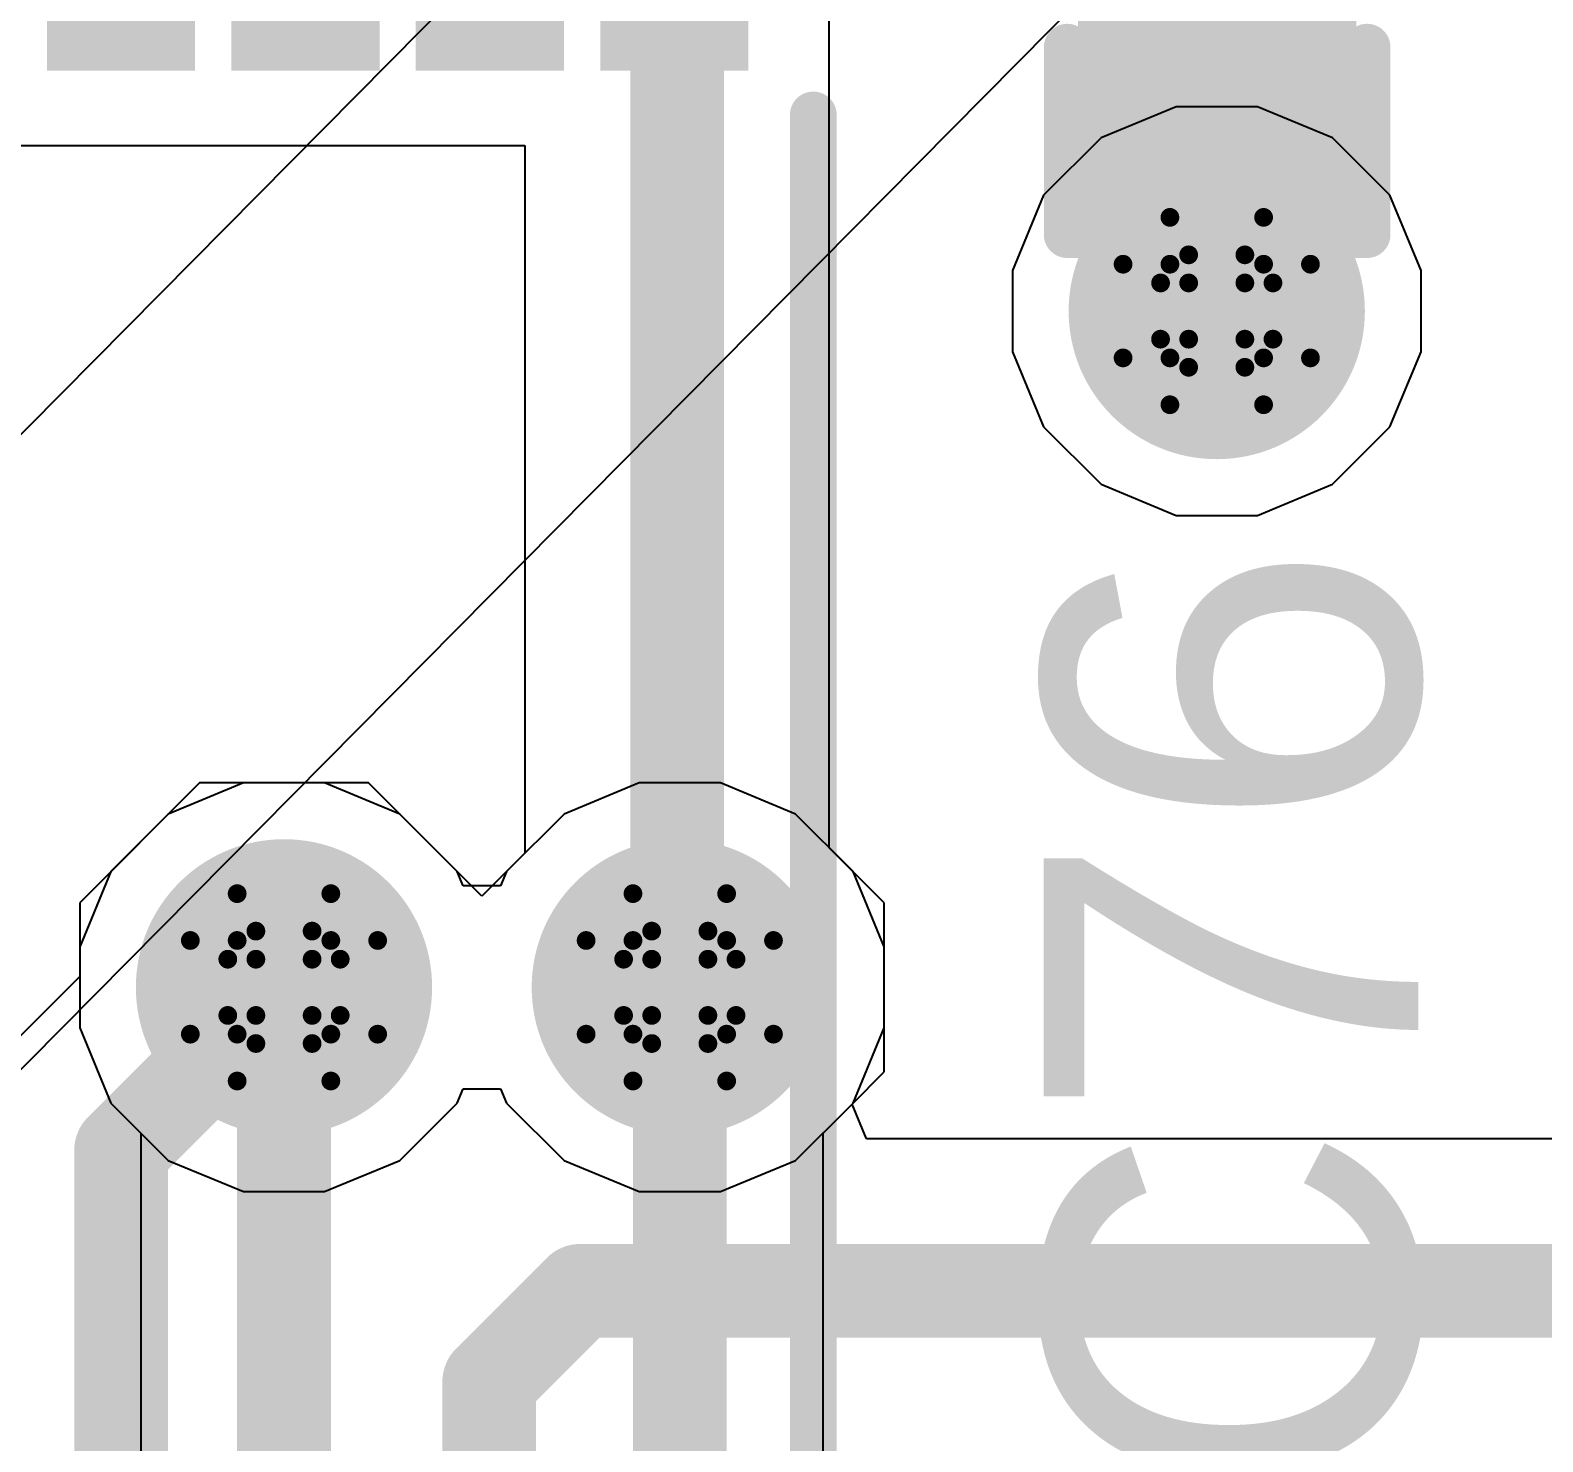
# Model space of a CAD drawing. Header units: inches. Extents: x -4 to 5258, y -4 to 5281.
# Drawn here: x 98.534 to 102.635, y 68.2 to 72.027 of the extents above; entities that cross this region are included whole.
import ezdxf

# ---------------------------------------------------------------- set-up
doc = ezdxf.new("R2010")
doc.units = ezdxf.units.IN
for name, color, linetype in [('Bottom Layer', 5, 'Continuous'), ('Bottom Solder', 6, 'Continuous'), ('Drill Drawing', 1, 'Continuous'), ('Layer 1', 16, 'Continuous'), ('Layer 2', 76, 'Continuous'), ('Top Layer', 1, 'Continuous'), ('Top Overlay', 2, 'Continuous'), ('Top Paste', 8, 'Continuous'), ('Top Solder', 216, 'Continuous'), ('Via Holes', 16, 'Continuous')]:
    doc.layers.add(name, color=color, linetype=linetype)
doc.styles.add('Arial', font='', dxfattribs={"height": 0.2})
doc.styles.get('Arial').set_extended_font_data('Arial')

# ---------------------------------------------------------------- blocks, each defined once
blk = doc.blocks.new('HTSSOP_38_EP_4_4___5')
at = {"layer": 'Top Layer'}
for points in [[(3.60000169, -2.84987238), (3.60000169, -3.14987178), (2.00000235, -3.14987178), (2.00000235, -2.84987238)], [(3.60000169, -3.35000092), (3.60000169, -3.65000032), (2.00000235, -3.65000032), (2.00000235, -3.35000092)], [(3.59999915, -3.8498653), (3.59999915, -4.1498647), (1.99999981, -4.1498647), (1.99999981, -3.8498653)], [(3.59999915, -4.34999384), (3.59999915, -4.64999324), (1.99999981, -4.64999324), (1.99999981, -4.34999384)]]:
    blk.add_hatch(color=1, dxfattribs=at).paths.add_polyline_path(points)
at = {"layer": 'Top Paste'}
for points in [[(3.60000169, -2.84987238), (3.60000169, -3.14987178), (2.00000235, -3.14987178), (2.00000235, -2.84987238)], [(3.60000169, -3.35000092), (3.60000169, -3.65000032), (2.00000235, -3.65000032), (2.00000235, -3.35000092)], [(3.59999915, -3.8498653), (3.59999915, -4.1498647), (1.99999981, -4.1498647), (1.99999981, -3.8498653)], [(3.59999915, -4.34999384), (3.59999915, -4.64999324), (1.99999981, -4.64999324), (1.99999981, -4.34999384)]]:
    blk.add_hatch(color=8, dxfattribs=at).paths.add_polyline_path(points)
at = {"layer": 'Top Solder'}
for points in [[(3.65080169, -2.79907238), (3.65080169, -3.20067178), (1.94920235, -3.20067178), (1.94920235, -2.79907238)], [(3.65080169, -3.29920092), (3.65080169, -3.700800319999999), (1.94920235, -3.700800319999999), (1.94920235, -3.29920092)], [(3.65079915, -3.7990653), (3.65079915, -4.2006647), (1.94919981, -4.2006647), (1.94919981, -3.7990653)], [(3.65079915, -4.29919384), (3.65079915, -4.700793239999999), (1.94919981, -4.700793239999999), (1.94919981, -4.29919384)]]:
    blk.add_hatch(color=216, dxfattribs=at).paths.add_polyline_path(points)
at = {"layer": 'Top Overlay'}
blk.add_lwpolyline([(-1.8542, -4.8768, 0.127, 0.127, 0), (1.82879746, -4.87680508, 0.127, 0.127, 0)], format="xyseb", dxfattribs=at)
blk.add_lwpolyline([(1.79704746, -4.87680508, 0.0635, 0.0635, 1), (1.86054746, -4.87680508, 0.0635, 0.0635, 1)], format="xyseb", close=True, dxfattribs=at)
blk = doc.blocks.new('13_WQFN_HR__3_2__31')
at = {"layer": 'Top Solder'}
for p in [(-0.54668674, -0.9226753199999999), (1.17828822, -0.92267278)]:
    blk.add_line(p, (5220.67629472, 5271.62100868), dxfattribs=at)
blk = doc.blocks.new('C___0402_235')
at = {"layer": 'Top Layer'}
for points in [[(-0.6985, -0.31749746), (-0.6985, 0.3175025399999999), (-0.2413000000000001, 0.3175025400000001), (-0.2412999999999999, -0.31749746)], [(0.2413000000000001, -0.3175), (0.2412999999999999, 0.3174999999999999), (0.6985, 0.3175), (0.6985, -0.3174999999999999)]]:
    blk.add_hatch(color=1, dxfattribs=at).paths.add_polyline_path(points)
at = {"layer": 'Top Paste'}
for points in [[(-0.6985, -0.31749746), (-0.6985, 0.3175025399999999), (-0.2413000000000001, 0.3175025400000001), (-0.2412999999999999, -0.31749746)], [(0.2413000000000001, -0.3175), (0.2412999999999999, 0.3174999999999999), (0.6985, 0.3175), (0.6985, -0.3174999999999999)]]:
    blk.add_hatch(color=8, dxfattribs=at).paths.add_polyline_path(points)
at = {"layer": 'Top Solder'}
for points in [[(-0.7584998799999999, -0.3774973400000001), (-0.7584998799999999, 0.3775024199999999), (-0.1813001200000001, 0.3775024200000001), (-0.1813001199999999, -0.3774973399999999)], [(0.1813001200000001, -0.3774998800000001), (0.1813001199999999, 0.3774998799999999), (0.7584998799999999, 0.3774998800000001), (0.7584998799999999, -0.3774998799999999)]]:
    blk.add_hatch(color=216, dxfattribs=at).paths.add_polyline_path(points)
at = {"layer": 'Top Overlay'}
for points in [[(-0.7874, 0.4064, 0.127, 0.127, 0), (-0.27940254, 0.40640254, 0.127, 0.127, 0)], [(-0.7874, -0.4064, 0.127, 0.127, 0), (-0.7874, 0.4064, 0.127, 0.127, 0)], [(0.2794, 0.4064, 0.127, 0.127, 0), (0.78740254, 0.40640254, 0.127, 0.127, 0)], [(0.78739746, -0.4064, 0.127, 0.127, 0), (0.78740254, 0.40640254, 0.127, 0.127, 0)], [(-0.7874, -0.4064, 0.127, 0.127, 0), (-0.2794, -0.40639746, 0.127, 0.127, 0)], [(0.78739746, -0.4064, 0.127, 0.127, 0), (0.2794, -0.4064, 0.127, 0.127, 0)]]:
    blk.add_lwpolyline(points, format="xyseb", dxfattribs=at)
for points in [[(-0.8191499999999999, 0.4064, 0.0635, 0.0635, 1), (-0.7556499999999999, 0.4064, 0.0635, 0.0635, 1)], [(-0.8191499999999999, 0.4064, 0.0635, 0.0635, 1), (-0.7556499999999999, 0.4064, 0.0635, 0.0635, 1)], [(-0.31115254, 0.40640254, 0.0635, 0.0635, 1), (-0.24765254, 0.40640254, 0.0635, 0.0635, 1)], [(0.24765, 0.4064, 0.0635, 0.0635, 1), (0.31115, 0.4064, 0.0635, 0.0635, 1)], [(0.75565254, 0.40640254, 0.0635, 0.0635, 1), (0.8191525399999998, 0.40640254, 0.0635, 0.0635, 1)], [(0.75565254, 0.40640254, 0.0635, 0.0635, 1), (0.8191525399999998, 0.40640254, 0.0635, 0.0635, 1)], [(-0.8191499999999999, -0.4064, 0.0635, 0.0635, 1), (-0.7556499999999999, -0.4064, 0.0635, 0.0635, 1)], [(-0.8191499999999999, -0.4064, 0.0635, 0.0635, 1), (-0.7556499999999999, -0.4064, 0.0635, 0.0635, 1)], [(-0.31115, -0.40639746, 0.0635, 0.0635, 1), (-0.24765, -0.40639746, 0.0635, 0.0635, 1)], [(0.24765, -0.4064, 0.0635, 0.0635, 1), (0.31115, -0.4064, 0.0635, 0.0635, 1)], [(0.7556474599999999, -0.4064, 0.0635, 0.0635, 1), (0.8191474599999999, -0.4064, 0.0635, 0.0635, 1)], [(0.7556474599999999, -0.4064, 0.0635, 0.0635, 1), (0.8191474599999999, -0.4064, 0.0635, 0.0635, 1)]]:
    blk.add_lwpolyline(points, format="xyseb", close=True, dxfattribs=at)

msp = doc.modelspace()

# ---------------------------------------------------------------- hatches: boundary and pattern name
at = {"layer": 'Bottom Layer'}
h = msp.add_hatch(color=5, dxfattribs=at)
edge = h.paths.add_edge_path()
edge.add_arc((101.75124938, 71.26610079999999), 0.2999994, 0, 360)
h = msp.add_hatch(color=5, dxfattribs=at)
edge = h.paths.add_edge_path()
edge.add_arc((99.22218662, 69.43257132), 0.2999994, 0, 360)
h = msp.add_hatch(color=5, dxfattribs=at)
edge = h.paths.add_edge_path()
edge.add_arc((100.2953798, 69.43257132), 0.2999994, 0, 360)
at = {"layer": 'Bottom Solder'}
h = msp.add_hatch(color=6, dxfattribs=at)
edge = h.paths.add_edge_path()
edge.add_arc((101.75124938, 71.26610079999999), 0.4015993999999999, 0, 360)
h = msp.add_hatch(color=6, dxfattribs=at)
edge = h.paths.add_edge_path()
edge.add_arc((99.22218662, 69.43257132), 0.4015993999999999, 0, 360)
h = msp.add_hatch(color=6, dxfattribs=at)
edge = h.paths.add_edge_path()
edge.add_arc((100.2953798, 69.43257132), 0.4015993999999999, 0, 360)
at = {"layer": 'Layer 1'}
h = msp.add_hatch(color=16, dxfattribs=at)
edge = h.paths.add_edge_path()
edge.add_arc((101.75124938, 71.26610079999999), 0.2999994, 0, 360)
h = msp.add_hatch(color=16, dxfattribs=at)
edge = h.paths.add_edge_path()
edge.add_arc((99.22218662, 69.43257132), 0.2999994, 0, 360)
h = msp.add_hatch(color=16, dxfattribs=at)
edge = h.paths.add_edge_path()
edge.add_arc((100.2953798, 69.43257132), 0.2999994, 0, 360)
at = {"layer": 'Layer 2'}
h = msp.add_hatch(color=76, dxfattribs=at)
edge = h.paths.add_edge_path()
edge.add_arc((101.75124938, 71.26610079999999), 0.2999994, 0, 360)
h = msp.add_hatch(color=76, dxfattribs=at)
edge = h.paths.add_edge_path()
edge.add_arc((99.22218662, 69.43257132), 0.2999994, 0, 360)
h = msp.add_hatch(color=76, dxfattribs=at)
edge = h.paths.add_edge_path()
edge.add_arc((100.2953798, 69.43257132), 0.2999994, 0, 360)
at = {"layer": 'Top Layer'}
msp.add_hatch(color=1, dxfattribs=at).paths.add_polyline_path([(102.05195998, 71.79094608), (101.44983774, 71.79094608), (101.44983774, 71.26610079999999), (102.05195998, 71.26610079999999)])
h = msp.add_hatch(color=1, dxfattribs=at)
edge = h.paths.add_edge_path()
edge.add_arc((101.75124938, 71.26610079999999), 0.2999994, 0, 360)
h = msp.add_hatch(color=1, dxfattribs=at)
edge = h.paths.add_edge_path()
edge.add_arc((99.22218662, 69.43257132), 0.2999994, 0, 360)
h = msp.add_hatch(color=1, dxfattribs=at)
edge = h.paths.add_edge_path()
edge.add_arc((100.2953798, 69.43257132), 0.2999994, 0, 360)
at = {"layer": 'Top Solder'}
h = msp.add_hatch(color=216, dxfattribs=at)
edge = h.paths.add_edge_path()
edge.add_arc((101.75124938, 71.26610079999999), 0.4015993999999999, 0, 360)
h = msp.add_hatch(color=216, dxfattribs=at)
edge = h.paths.add_edge_path()
edge.add_arc((99.22218662, 69.43257132), 0.4015993999999999, 0, 360)
h = msp.add_hatch(color=216, dxfattribs=at)
edge = h.paths.add_edge_path()
edge.add_arc((100.2953798, 69.43257132), 0.4015993999999999, 0, 360)
at = {"layer": 'Via Holes'}
h = msp.add_hatch(color=7, dxfattribs=at)
edge = h.paths.add_edge_path()
edge.add_arc((101.75124938, 71.26610079999999), 0.1499997, 0, 360)
h = msp.add_hatch(color=7, dxfattribs=at)
edge = h.paths.add_edge_path()
edge.add_arc((99.22218662, 69.43257132), 0.1499997, 0, 360)
h = msp.add_hatch(color=7, dxfattribs=at)
edge = h.paths.add_edge_path()
edge.add_arc((100.2953798, 69.43257132), 0.1499997, 0, 360)

# ---------------------------------------------------------------- linework, layer by layer
at = {"layer": 'Bottom Layer'}
for p, q in [((99.11198872, 69.98657072), (98.90837216, 69.90223001999999)), ((99.33238451999999, 69.98657072), (99.11198872, 69.98657072)), ((99.53600107999999, 69.90223001999999), (99.33238451999999, 69.98657072)), ((100.1851819, 69.98657072), (99.98156534, 69.90223001999999)), ((100.4055777, 69.98657072), (100.1851819, 69.98657072)), ((100.60919426, 69.90223001999999), (100.4055777, 69.98657072)), ((98.90837216, 69.90223001999999), (98.75252792, 69.74638578)), ((99.69184532, 69.74638578), (99.53600107999999, 69.90223001999999)), ((99.98156534, 69.90223001999999), (99.8257211, 69.74638578)), ((100.7650385, 69.74638578), (100.60919426, 69.90223001999999)), ((98.75252792, 69.74638578), (98.66818722, 69.54276922)), ((99.70798194, 69.70742725999999), (99.69184532, 69.74638578)), ((99.8257211, 69.74638578), (99.80958448, 69.70742725999999)), ((100.8493792, 69.54276922), (100.7650385, 69.74638578)), ((99.80958448, 69.70742725999999), (99.70798194, 69.70742725999999)), ((98.66818722, 69.54276922), (98.66818722, 69.32237341999999)), ((100.8493792, 69.32237341999999), (100.8493792, 69.54276922)), ((98.66818722, 69.32237341999999), (98.75252792, 69.11875685999999)), ((100.7650385, 69.11875685999999), (100.8493792, 69.32237341999999)), ((99.69184532, 69.11875685999999), (99.70798194, 69.15771537999998)), ((99.70798194, 69.15771537999998), (99.80958448, 69.15771537999998)), ((99.80958448, 69.15771537999998), (99.8257211, 69.11875685999999)), ((98.75252792, 69.11875685999999), (98.90837216, 68.96291262)), ((99.53600107999999, 68.96291262), (99.69184532, 69.11875685999999)), ((99.8257211, 69.11875685999999), (99.98156534, 68.96291262)), ((100.60919426, 68.96291262), (100.7650385, 69.11875685999999)), ((98.90837216, 68.96291262), (99.11198872, 68.87857192)), ((99.33238451999999, 68.87857192), (99.53600107999999, 68.96291262)), ((99.98156534, 68.96291262), (100.1851819, 68.87857192)), ((100.4055777, 68.87857192), (100.60919426, 68.96291262)), ((99.11198872, 68.87857192), (99.33238451999999, 68.87857192)), ((100.1851819, 68.87857192), (100.4055777, 68.87857192))]:
    msp.add_line(p, q, dxfattribs=at)
at = {"layer": 'Drill Drawing'}
for points in [[(101.62424938, 71.3931008, 0.0508, 0.0508, 0), (101.62424938, 71.5201008, 0.0508, 0.0508, 0)], [(101.62424938, 71.5201008, 0.0508, 0.0508, 0), (101.87824938, 71.5201008, 0.0508, 0.0508, 0)], [(101.87824938, 71.3931008, 0.0508, 0.0508, 0), (101.87824938, 71.5201008, 0.0508, 0.0508, 0)], [(101.67504938, 71.3423008, 0.0508, 0.0508, 0), (101.67504938, 71.41850079999999, 0.0508, 0.0508, 0)], [(101.67504938, 71.41850079999999, 0.0508, 0.0508, 0), (101.82744938, 71.41850079999999, 0.0508, 0.0508, 0)], [(101.82744938, 71.3423008, 0.0508, 0.0508, 0), (101.82744938, 71.41850079999999, 0.0508, 0.0508, 0)], [(101.49724938, 71.1391008, 0.0508, 0.0508, 0), (101.49724938, 71.3931008, 0.0508, 0.0508, 0)], [(101.49724938, 71.3931008, 0.0508, 0.0508, 0), (101.62424938, 71.3931008, 0.0508, 0.0508, 0)], [(101.87824938, 71.3931008, 0.0508, 0.0508, 0), (102.00524938, 71.3931008, 0.0508, 0.0508, 0)], [(102.00524938, 71.1391008, 0.0508, 0.0508, 0), (102.00524938, 71.3931008, 0.0508, 0.0508, 0)], [(101.59884938, 71.18990079999999, 0.0508, 0.0508, 0), (101.59884938, 71.3423008, 0.0508, 0.0508, 0)], [(101.59884938, 71.3423008, 0.0508, 0.0508, 0), (101.67504938, 71.3423008, 0.0508, 0.0508, 0)], [(101.82744938, 71.3423008, 0.0508, 0.0508, 0), (101.90364938, 71.3423008, 0.0508, 0.0508, 0)], [(101.90364938, 71.18990079999999, 0.0508, 0.0508, 0), (101.90364938, 71.3423008, 0.0508, 0.0508, 0)], [(101.59884938, 71.18990079999999, 0.0508, 0.0508, 0), (101.67504938, 71.18990079999999, 0.0508, 0.0508, 0)], [(101.67504938, 71.11370079999999, 0.0508, 0.0508, 0), (101.67504938, 71.18990079999999, 0.0508, 0.0508, 0)], [(101.82744938, 71.18990079999999, 0.0508, 0.0508, 0), (101.90364938, 71.18990079999999, 0.0508, 0.0508, 0)], [(101.82744938, 71.11370079999999, 0.0508, 0.0508, 0), (101.82744938, 71.18990079999999, 0.0508, 0.0508, 0)], [(101.49724938, 71.1391008, 0.0508, 0.0508, 0), (101.62424938, 71.1391008, 0.0508, 0.0508, 0)], [(101.62424938, 71.01210079999998, 0.0508, 0.0508, 0), (101.62424938, 71.1391008, 0.0508, 0.0508, 0)], [(101.87824938, 71.1391008, 0.0508, 0.0508, 0), (102.00524938, 71.1391008, 0.0508, 0.0508, 0)], [(101.87824938, 71.01210079999998, 0.0508, 0.0508, 0), (101.87824938, 71.1391008, 0.0508, 0.0508, 0)], [(101.67504938, 71.11370079999999, 0.0508, 0.0508, 0), (101.82744938, 71.11370079999999, 0.0508, 0.0508, 0)], [(101.62424938, 71.01210079999998, 0.0508, 0.0508, 0), (101.87824938, 71.01210079999998, 0.0508, 0.0508, 0)], [(99.09518661999999, 69.55957131999999, 0.0508, 0.0508, 0), (99.09518661999999, 69.68657132, 0.0508, 0.0508, 0)], [(99.09518661999999, 69.68657132, 0.0508, 0.0508, 0), (99.34918662, 69.68657132, 0.0508, 0.0508, 0)], [(99.34918662, 69.55957131999999, 0.0508, 0.0508, 0), (99.34918662, 69.68657132, 0.0508, 0.0508, 0)], [(100.1683798, 69.55957131999999, 0.0508, 0.0508, 0), (100.1683798, 69.68657132, 0.0508, 0.0508, 0)], [(100.1683798, 69.68657132, 0.0508, 0.0508, 0), (100.4223798, 69.68657132, 0.0508, 0.0508, 0)], [(100.4223798, 69.55957131999999, 0.0508, 0.0508, 0), (100.4223798, 69.68657132, 0.0508, 0.0508, 0)], [(99.14598662, 69.50877132, 0.0508, 0.0508, 0), (99.14598662, 69.58497132, 0.0508, 0.0508, 0)], [(99.14598662, 69.58497132, 0.0508, 0.0508, 0), (99.29838661999999, 69.58497132, 0.0508, 0.0508, 0)], [(99.29838661999999, 69.50877132, 0.0508, 0.0508, 0), (99.29838661999999, 69.58497132, 0.0508, 0.0508, 0)], [(100.2191798, 69.50877132, 0.0508, 0.0508, 0), (100.2191798, 69.58497132, 0.0508, 0.0508, 0)], [(100.2191798, 69.58497132, 0.0508, 0.0508, 0), (100.3715798, 69.58497132, 0.0508, 0.0508, 0)], [(100.3715798, 69.50877132, 0.0508, 0.0508, 0), (100.3715798, 69.58497132, 0.0508, 0.0508, 0)], [(98.96818662, 69.30557132, 0.0508, 0.0508, 0), (98.96818662, 69.55957131999999, 0.0508, 0.0508, 0)], [(98.96818662, 69.55957131999999, 0.0508, 0.0508, 0), (99.09518661999999, 69.55957131999999, 0.0508, 0.0508, 0)], [(99.34918662, 69.55957131999999, 0.0508, 0.0508, 0), (99.47618662, 69.55957131999999, 0.0508, 0.0508, 0)], [(99.47618662, 69.30557132, 0.0508, 0.0508, 0), (99.47618662, 69.55957131999999, 0.0508, 0.0508, 0)], [(100.0413798, 69.30557132, 0.0508, 0.0508, 0), (100.0413798, 69.55957131999999, 0.0508, 0.0508, 0)], [(100.0413798, 69.55957131999999, 0.0508, 0.0508, 0), (100.1683798, 69.55957131999999, 0.0508, 0.0508, 0)], [(100.4223798, 69.55957131999999, 0.0508, 0.0508, 0), (100.5493798, 69.55957131999999, 0.0508, 0.0508, 0)], [(100.5493798, 69.30557132, 0.0508, 0.0508, 0), (100.5493798, 69.55957131999999, 0.0508, 0.0508, 0)], [(99.06978661999999, 69.35637132, 0.0508, 0.0508, 0), (99.06978661999999, 69.50877132, 0.0508, 0.0508, 0)], [(99.06978661999999, 69.50877132, 0.0508, 0.0508, 0), (99.14598662, 69.50877132, 0.0508, 0.0508, 0)], [(99.29838661999999, 69.50877132, 0.0508, 0.0508, 0), (99.37458661999999, 69.50877132, 0.0508, 0.0508, 0)], [(99.37458661999999, 69.35637132, 0.0508, 0.0508, 0), (99.37458661999999, 69.50877132, 0.0508, 0.0508, 0)], [(100.1429798, 69.35637132, 0.0508, 0.0508, 0), (100.1429798, 69.50877132, 0.0508, 0.0508, 0)], [(100.1429798, 69.50877132, 0.0508, 0.0508, 0), (100.2191798, 69.50877132, 0.0508, 0.0508, 0)], [(100.3715798, 69.50877132, 0.0508, 0.0508, 0), (100.4477798, 69.50877132, 0.0508, 0.0508, 0)], [(100.4477798, 69.35637132, 0.0508, 0.0508, 0), (100.4477798, 69.50877132, 0.0508, 0.0508, 0)], [(99.06978661999999, 69.35637132, 0.0508, 0.0508, 0), (99.14598662, 69.35637132, 0.0508, 0.0508, 0)], [(99.14598662, 69.28017132, 0.0508, 0.0508, 0), (99.14598662, 69.35637132, 0.0508, 0.0508, 0)], [(99.29838661999999, 69.35637132, 0.0508, 0.0508, 0), (99.37458661999999, 69.35637132, 0.0508, 0.0508, 0)], [(99.29838661999999, 69.28017132, 0.0508, 0.0508, 0), (99.29838661999999, 69.35637132, 0.0508, 0.0508, 0)], [(100.1429798, 69.35637132, 0.0508, 0.0508, 0), (100.2191798, 69.35637132, 0.0508, 0.0508, 0)], [(100.2191798, 69.28017132, 0.0508, 0.0508, 0), (100.2191798, 69.35637132, 0.0508, 0.0508, 0)], [(100.3715798, 69.35637132, 0.0508, 0.0508, 0), (100.4477798, 69.35637132, 0.0508, 0.0508, 0)], [(100.3715798, 69.28017132, 0.0508, 0.0508, 0), (100.3715798, 69.35637132, 0.0508, 0.0508, 0)], [(98.96818662, 69.30557132, 0.0508, 0.0508, 0), (99.09518661999999, 69.30557132, 0.0508, 0.0508, 0)], [(99.09518661999999, 69.17857131999999, 0.0508, 0.0508, 0), (99.09518661999999, 69.30557132, 0.0508, 0.0508, 0)], [(99.34918662, 69.30557132, 0.0508, 0.0508, 0), (99.47618662, 69.30557132, 0.0508, 0.0508, 0)], [(99.34918662, 69.17857131999999, 0.0508, 0.0508, 0), (99.34918662, 69.30557132, 0.0508, 0.0508, 0)], [(100.0413798, 69.30557132, 0.0508, 0.0508, 0), (100.1683798, 69.30557132, 0.0508, 0.0508, 0)], [(100.1683798, 69.17857131999999, 0.0508, 0.0508, 0), (100.1683798, 69.30557132, 0.0508, 0.0508, 0)], [(100.4223798, 69.30557132, 0.0508, 0.0508, 0), (100.5493798, 69.30557132, 0.0508, 0.0508, 0)], [(100.4223798, 69.17857131999999, 0.0508, 0.0508, 0), (100.4223798, 69.30557132, 0.0508, 0.0508, 0)], [(99.14598662, 69.28017132, 0.0508, 0.0508, 0), (99.29838661999999, 69.28017132, 0.0508, 0.0508, 0)], [(100.2191798, 69.28017132, 0.0508, 0.0508, 0), (100.3715798, 69.28017132, 0.0508, 0.0508, 0)], [(99.09518661999999, 69.17857131999999, 0.0508, 0.0508, 0), (99.34918662, 69.17857131999999, 0.0508, 0.0508, 0)], [(100.1683798, 69.17857131999999, 0.0508, 0.0508, 0), (100.4223798, 69.17857131999999, 0.0508, 0.0508, 0)]]:
    msp.add_lwpolyline(points, format="xyseb", dxfattribs=at)
for points in [[(101.61154938, 71.5201008, 0.0254, 0.0254, 1), (101.63694938, 71.5201008, 0.0254, 0.0254, 1)], [(101.61154938, 71.5201008, 0.0254, 0.0254, 1), (101.63694938, 71.5201008, 0.0254, 0.0254, 1)], [(101.86554938, 71.5201008, 0.0254, 0.0254, 1), (101.89094938, 71.5201008, 0.0254, 0.0254, 1)], [(101.86554938, 71.5201008, 0.0254, 0.0254, 1), (101.89094938, 71.5201008, 0.0254, 0.0254, 1)], [(101.66234938, 71.41850079999999, 0.0254, 0.0254, 1), (101.68774938, 71.41850079999999, 0.0254, 0.0254, 1)], [(101.66234938, 71.41850079999999, 0.0254, 0.0254, 1), (101.68774938, 71.41850079999999, 0.0254, 0.0254, 1)], [(101.81474938, 71.41850079999999, 0.0254, 0.0254, 1), (101.84014938, 71.41850079999999, 0.0254, 0.0254, 1)], [(101.81474938, 71.41850079999999, 0.0254, 0.0254, 1), (101.84014938, 71.41850079999999, 0.0254, 0.0254, 1)], [(101.48454938, 71.3931008, 0.0254, 0.0254, 1), (101.50994938, 71.3931008, 0.0254, 0.0254, 1)], [(101.48454938, 71.3931008, 0.0254, 0.0254, 1), (101.50994938, 71.3931008, 0.0254, 0.0254, 1)], [(101.61154938, 71.3931008, 0.0254, 0.0254, 1), (101.63694938, 71.3931008, 0.0254, 0.0254, 1)], [(101.61154938, 71.3931008, 0.0254, 0.0254, 1), (101.63694938, 71.3931008, 0.0254, 0.0254, 1)], [(101.86554938, 71.3931008, 0.0254, 0.0254, 1), (101.89094938, 71.3931008, 0.0254, 0.0254, 1)], [(101.86554938, 71.3931008, 0.0254, 0.0254, 1), (101.89094938, 71.3931008, 0.0254, 0.0254, 1)], [(101.99254938, 71.3931008, 0.0254, 0.0254, 1), (102.01794938, 71.3931008, 0.0254, 0.0254, 1)], [(101.99254938, 71.3931008, 0.0254, 0.0254, 1), (102.01794938, 71.3931008, 0.0254, 0.0254, 1)], [(101.58614938, 71.3423008, 0.0254, 0.0254, 1), (101.61154938, 71.3423008, 0.0254, 0.0254, 1)], [(101.58614938, 71.3423008, 0.0254, 0.0254, 1), (101.61154938, 71.3423008, 0.0254, 0.0254, 1)], [(101.66234938, 71.3423008, 0.0254, 0.0254, 1), (101.68774938, 71.3423008, 0.0254, 0.0254, 1)], [(101.66234938, 71.3423008, 0.0254, 0.0254, 1), (101.68774938, 71.3423008, 0.0254, 0.0254, 1)], [(101.81474938, 71.3423008, 0.0254, 0.0254, 1), (101.84014938, 71.3423008, 0.0254, 0.0254, 1)], [(101.81474938, 71.3423008, 0.0254, 0.0254, 1), (101.84014938, 71.3423008, 0.0254, 0.0254, 1)], [(101.89094938, 71.3423008, 0.0254, 0.0254, 1), (101.91634938, 71.3423008, 0.0254, 0.0254, 1)], [(101.89094938, 71.3423008, 0.0254, 0.0254, 1), (101.91634938, 71.3423008, 0.0254, 0.0254, 1)], [(101.58614938, 71.18990079999999, 0.0254, 0.0254, 1), (101.61154938, 71.18990079999999, 0.0254, 0.0254, 1)], [(101.58614938, 71.18990079999999, 0.0254, 0.0254, 1), (101.61154938, 71.18990079999999, 0.0254, 0.0254, 1)], [(101.66234938, 71.18990079999999, 0.0254, 0.0254, 1), (101.68774938, 71.18990079999999, 0.0254, 0.0254, 1)], [(101.66234938, 71.18990079999999, 0.0254, 0.0254, 1), (101.68774938, 71.18990079999999, 0.0254, 0.0254, 1)], [(101.81474938, 71.18990079999999, 0.0254, 0.0254, 1), (101.84014938, 71.18990079999999, 0.0254, 0.0254, 1)], [(101.81474938, 71.18990079999999, 0.0254, 0.0254, 1), (101.84014938, 71.18990079999999, 0.0254, 0.0254, 1)], [(101.89094938, 71.18990079999999, 0.0254, 0.0254, 1), (101.91634938, 71.18990079999999, 0.0254, 0.0254, 1)], [(101.89094938, 71.18990079999999, 0.0254, 0.0254, 1), (101.91634938, 71.18990079999999, 0.0254, 0.0254, 1)], [(101.48454938, 71.1391008, 0.0254, 0.0254, 1), (101.50994938, 71.1391008, 0.0254, 0.0254, 1)], [(101.48454938, 71.1391008, 0.0254, 0.0254, 1), (101.50994938, 71.1391008, 0.0254, 0.0254, 1)], [(101.61154938, 71.1391008, 0.0254, 0.0254, 1), (101.63694938, 71.1391008, 0.0254, 0.0254, 1)], [(101.61154938, 71.1391008, 0.0254, 0.0254, 1), (101.63694938, 71.1391008, 0.0254, 0.0254, 1)], [(101.86554938, 71.1391008, 0.0254, 0.0254, 1), (101.89094938, 71.1391008, 0.0254, 0.0254, 1)], [(101.86554938, 71.1391008, 0.0254, 0.0254, 1), (101.89094938, 71.1391008, 0.0254, 0.0254, 1)], [(101.99254938, 71.1391008, 0.0254, 0.0254, 1), (102.01794938, 71.1391008, 0.0254, 0.0254, 1)], [(101.99254938, 71.1391008, 0.0254, 0.0254, 1), (102.01794938, 71.1391008, 0.0254, 0.0254, 1)], [(101.66234938, 71.11370079999999, 0.0254, 0.0254, 1), (101.68774938, 71.11370079999999, 0.0254, 0.0254, 1)], [(101.66234938, 71.11370079999999, 0.0254, 0.0254, 1), (101.68774938, 71.11370079999999, 0.0254, 0.0254, 1)], [(101.81474938, 71.11370079999999, 0.0254, 0.0254, 1), (101.84014938, 71.11370079999999, 0.0254, 0.0254, 1)], [(101.81474938, 71.11370079999999, 0.0254, 0.0254, 1), (101.84014938, 71.11370079999999, 0.0254, 0.0254, 1)], [(101.61154938, 71.01210079999998, 0.0254, 0.0254, 1), (101.63694938, 71.01210079999998, 0.0254, 0.0254, 1)], [(101.61154938, 71.01210079999998, 0.0254, 0.0254, 1), (101.63694938, 71.01210079999998, 0.0254, 0.0254, 1)], [(101.86554938, 71.01210079999998, 0.0254, 0.0254, 1), (101.89094938, 71.01210079999998, 0.0254, 0.0254, 1)], [(101.86554938, 71.01210079999998, 0.0254, 0.0254, 1), (101.89094938, 71.01210079999998, 0.0254, 0.0254, 1)], [(99.08248662, 69.68657132, 0.0254, 0.0254, 1), (99.10788661999999, 69.68657132, 0.0254, 0.0254, 1)], [(99.08248662, 69.68657132, 0.0254, 0.0254, 1), (99.10788661999999, 69.68657132, 0.0254, 0.0254, 1)], [(99.33648661999999, 69.68657132, 0.0254, 0.0254, 1), (99.36188661999999, 69.68657132, 0.0254, 0.0254, 1)], [(99.33648661999999, 69.68657132, 0.0254, 0.0254, 1), (99.36188661999999, 69.68657132, 0.0254, 0.0254, 1)], [(100.1556798, 69.68657132, 0.0254, 0.0254, 1), (100.1810798, 69.68657132, 0.0254, 0.0254, 1)], [(100.1556798, 69.68657132, 0.0254, 0.0254, 1), (100.1810798, 69.68657132, 0.0254, 0.0254, 1)], [(100.4096798, 69.68657132, 0.0254, 0.0254, 1), (100.4350798, 69.68657132, 0.0254, 0.0254, 1)], [(100.4096798, 69.68657132, 0.0254, 0.0254, 1), (100.4350798, 69.68657132, 0.0254, 0.0254, 1)], [(99.13328661999999, 69.58497132, 0.0254, 0.0254, 1), (99.15868661999998, 69.58497132, 0.0254, 0.0254, 1)], [(99.13328661999999, 69.58497132, 0.0254, 0.0254, 1), (99.15868661999998, 69.58497132, 0.0254, 0.0254, 1)], [(99.28568661999999, 69.58497132, 0.0254, 0.0254, 1), (99.31108662, 69.58497132, 0.0254, 0.0254, 1)], [(99.28568661999999, 69.58497132, 0.0254, 0.0254, 1), (99.31108662, 69.58497132, 0.0254, 0.0254, 1)], [(100.2064798, 69.58497132, 0.0254, 0.0254, 1), (100.2318798, 69.58497132, 0.0254, 0.0254, 1)], [(100.2064798, 69.58497132, 0.0254, 0.0254, 1), (100.2318798, 69.58497132, 0.0254, 0.0254, 1)], [(100.3588798, 69.58497132, 0.0254, 0.0254, 1), (100.3842798, 69.58497132, 0.0254, 0.0254, 1)], [(100.3588798, 69.58497132, 0.0254, 0.0254, 1), (100.3842798, 69.58497132, 0.0254, 0.0254, 1)], [(98.95548662, 69.55957131999999, 0.0254, 0.0254, 1), (98.98088661999999, 69.55957131999999, 0.0254, 0.0254, 1)], [(98.95548662, 69.55957131999999, 0.0254, 0.0254, 1), (98.98088661999999, 69.55957131999999, 0.0254, 0.0254, 1)], [(99.08248662, 69.55957131999999, 0.0254, 0.0254, 1), (99.10788661999999, 69.55957131999999, 0.0254, 0.0254, 1)], [(99.08248662, 69.55957131999999, 0.0254, 0.0254, 1), (99.10788661999999, 69.55957131999999, 0.0254, 0.0254, 1)], [(99.33648661999999, 69.55957131999999, 0.0254, 0.0254, 1), (99.36188661999999, 69.55957131999999, 0.0254, 0.0254, 1)], [(99.33648661999999, 69.55957131999999, 0.0254, 0.0254, 1), (99.36188661999999, 69.55957131999999, 0.0254, 0.0254, 1)], [(99.46348661999998, 69.55957131999999, 0.0254, 0.0254, 1), (99.48888662, 69.55957131999999, 0.0254, 0.0254, 1)], [(99.46348661999998, 69.55957131999999, 0.0254, 0.0254, 1), (99.48888662, 69.55957131999999, 0.0254, 0.0254, 1)], [(100.0286798, 69.55957131999999, 0.0254, 0.0254, 1), (100.0540798, 69.55957131999999, 0.0254, 0.0254, 1)], [(100.0286798, 69.55957131999999, 0.0254, 0.0254, 1), (100.0540798, 69.55957131999999, 0.0254, 0.0254, 1)], [(100.1556798, 69.55957131999999, 0.0254, 0.0254, 1), (100.1810798, 69.55957131999999, 0.0254, 0.0254, 1)], [(100.1556798, 69.55957131999999, 0.0254, 0.0254, 1), (100.1810798, 69.55957131999999, 0.0254, 0.0254, 1)], [(100.4096798, 69.55957131999999, 0.0254, 0.0254, 1), (100.4350798, 69.55957131999999, 0.0254, 0.0254, 1)], [(100.4096798, 69.55957131999999, 0.0254, 0.0254, 1), (100.4350798, 69.55957131999999, 0.0254, 0.0254, 1)], [(100.5366798, 69.55957131999999, 0.0254, 0.0254, 1), (100.5620798, 69.55957131999999, 0.0254, 0.0254, 1)], [(100.5366798, 69.55957131999999, 0.0254, 0.0254, 1), (100.5620798, 69.55957131999999, 0.0254, 0.0254, 1)], [(99.05708662, 69.50877132, 0.0254, 0.0254, 1), (99.08248662, 69.50877132, 0.0254, 0.0254, 1)], [(99.05708662, 69.50877132, 0.0254, 0.0254, 1), (99.08248662, 69.50877132, 0.0254, 0.0254, 1)], [(99.13328661999999, 69.50877132, 0.0254, 0.0254, 1), (99.15868661999998, 69.50877132, 0.0254, 0.0254, 1)], [(99.13328661999999, 69.50877132, 0.0254, 0.0254, 1), (99.15868661999998, 69.50877132, 0.0254, 0.0254, 1)], [(99.28568661999999, 69.50877132, 0.0254, 0.0254, 1), (99.31108662, 69.50877132, 0.0254, 0.0254, 1)], [(99.28568661999999, 69.50877132, 0.0254, 0.0254, 1), (99.31108662, 69.50877132, 0.0254, 0.0254, 1)], [(99.36188661999999, 69.50877132, 0.0254, 0.0254, 1), (99.38728662, 69.50877132, 0.0254, 0.0254, 1)], [(99.36188661999999, 69.50877132, 0.0254, 0.0254, 1), (99.38728662, 69.50877132, 0.0254, 0.0254, 1)], [(100.1302798, 69.50877132, 0.0254, 0.0254, 1), (100.1556798, 69.50877132, 0.0254, 0.0254, 1)], [(100.1302798, 69.50877132, 0.0254, 0.0254, 1), (100.1556798, 69.50877132, 0.0254, 0.0254, 1)], [(100.2064798, 69.50877132, 0.0254, 0.0254, 1), (100.2318798, 69.50877132, 0.0254, 0.0254, 1)], [(100.2064798, 69.50877132, 0.0254, 0.0254, 1), (100.2318798, 69.50877132, 0.0254, 0.0254, 1)], [(100.3588798, 69.50877132, 0.0254, 0.0254, 1), (100.3842798, 69.50877132, 0.0254, 0.0254, 1)], [(100.3588798, 69.50877132, 0.0254, 0.0254, 1), (100.3842798, 69.50877132, 0.0254, 0.0254, 1)], [(100.4350798, 69.50877132, 0.0254, 0.0254, 1), (100.4604798, 69.50877132, 0.0254, 0.0254, 1)], [(100.4350798, 69.50877132, 0.0254, 0.0254, 1), (100.4604798, 69.50877132, 0.0254, 0.0254, 1)], [(99.05708662, 69.35637132, 0.0254, 0.0254, 1), (99.08248662, 69.35637132, 0.0254, 0.0254, 1)], [(99.05708662, 69.35637132, 0.0254, 0.0254, 1), (99.08248662, 69.35637132, 0.0254, 0.0254, 1)], [(99.13328661999999, 69.35637132, 0.0254, 0.0254, 1), (99.15868661999998, 69.35637132, 0.0254, 0.0254, 1)], [(99.13328661999999, 69.35637132, 0.0254, 0.0254, 1), (99.15868661999998, 69.35637132, 0.0254, 0.0254, 1)], [(99.28568661999999, 69.35637132, 0.0254, 0.0254, 1), (99.31108662, 69.35637132, 0.0254, 0.0254, 1)], [(99.28568661999999, 69.35637132, 0.0254, 0.0254, 1), (99.31108662, 69.35637132, 0.0254, 0.0254, 1)], [(99.36188661999999, 69.35637132, 0.0254, 0.0254, 1), (99.38728662, 69.35637132, 0.0254, 0.0254, 1)], [(99.36188661999999, 69.35637132, 0.0254, 0.0254, 1), (99.38728662, 69.35637132, 0.0254, 0.0254, 1)], [(100.1302798, 69.35637132, 0.0254, 0.0254, 1), (100.1556798, 69.35637132, 0.0254, 0.0254, 1)], [(100.1302798, 69.35637132, 0.0254, 0.0254, 1), (100.1556798, 69.35637132, 0.0254, 0.0254, 1)], [(100.2064798, 69.35637132, 0.0254, 0.0254, 1), (100.2318798, 69.35637132, 0.0254, 0.0254, 1)], [(100.2064798, 69.35637132, 0.0254, 0.0254, 1), (100.2318798, 69.35637132, 0.0254, 0.0254, 1)], [(100.3588798, 69.35637132, 0.0254, 0.0254, 1), (100.3842798, 69.35637132, 0.0254, 0.0254, 1)], [(100.3588798, 69.35637132, 0.0254, 0.0254, 1), (100.3842798, 69.35637132, 0.0254, 0.0254, 1)], [(100.4350798, 69.35637132, 0.0254, 0.0254, 1), (100.4604798, 69.35637132, 0.0254, 0.0254, 1)], [(100.4350798, 69.35637132, 0.0254, 0.0254, 1), (100.4604798, 69.35637132, 0.0254, 0.0254, 1)], [(98.95548662, 69.30557132, 0.0254, 0.0254, 1), (98.98088661999999, 69.30557132, 0.0254, 0.0254, 1)], [(98.95548662, 69.30557132, 0.0254, 0.0254, 1), (98.98088661999999, 69.30557132, 0.0254, 0.0254, 1)], [(99.08248662, 69.30557132, 0.0254, 0.0254, 1), (99.10788661999999, 69.30557132, 0.0254, 0.0254, 1)], [(99.08248662, 69.30557132, 0.0254, 0.0254, 1), (99.10788661999999, 69.30557132, 0.0254, 0.0254, 1)], [(99.33648661999999, 69.30557132, 0.0254, 0.0254, 1), (99.36188661999999, 69.30557132, 0.0254, 0.0254, 1)], [(99.33648661999999, 69.30557132, 0.0254, 0.0254, 1), (99.36188661999999, 69.30557132, 0.0254, 0.0254, 1)], [(99.46348661999998, 69.30557132, 0.0254, 0.0254, 1), (99.48888662, 69.30557132, 0.0254, 0.0254, 1)], [(99.46348661999998, 69.30557132, 0.0254, 0.0254, 1), (99.48888662, 69.30557132, 0.0254, 0.0254, 1)], [(100.0286798, 69.30557132, 0.0254, 0.0254, 1), (100.0540798, 69.30557132, 0.0254, 0.0254, 1)], [(100.0286798, 69.30557132, 0.0254, 0.0254, 1), (100.0540798, 69.30557132, 0.0254, 0.0254, 1)], [(100.1556798, 69.30557132, 0.0254, 0.0254, 1), (100.1810798, 69.30557132, 0.0254, 0.0254, 1)], [(100.1556798, 69.30557132, 0.0254, 0.0254, 1), (100.1810798, 69.30557132, 0.0254, 0.0254, 1)], [(100.4096798, 69.30557132, 0.0254, 0.0254, 1), (100.4350798, 69.30557132, 0.0254, 0.0254, 1)], [(100.4096798, 69.30557132, 0.0254, 0.0254, 1), (100.4350798, 69.30557132, 0.0254, 0.0254, 1)], [(100.5366798, 69.30557132, 0.0254, 0.0254, 1), (100.5620798, 69.30557132, 0.0254, 0.0254, 1)], [(100.5366798, 69.30557132, 0.0254, 0.0254, 1), (100.5620798, 69.30557132, 0.0254, 0.0254, 1)], [(99.13328661999999, 69.28017132, 0.0254, 0.0254, 1), (99.15868661999998, 69.28017132, 0.0254, 0.0254, 1)], [(99.13328661999999, 69.28017132, 0.0254, 0.0254, 1), (99.15868661999998, 69.28017132, 0.0254, 0.0254, 1)], [(99.28568661999999, 69.28017132, 0.0254, 0.0254, 1), (99.31108662, 69.28017132, 0.0254, 0.0254, 1)], [(99.28568661999999, 69.28017132, 0.0254, 0.0254, 1), (99.31108662, 69.28017132, 0.0254, 0.0254, 1)], [(100.2064798, 69.28017132, 0.0254, 0.0254, 1), (100.2318798, 69.28017132, 0.0254, 0.0254, 1)], [(100.2064798, 69.28017132, 0.0254, 0.0254, 1), (100.2318798, 69.28017132, 0.0254, 0.0254, 1)], [(100.3588798, 69.28017132, 0.0254, 0.0254, 1), (100.3842798, 69.28017132, 0.0254, 0.0254, 1)], [(100.3588798, 69.28017132, 0.0254, 0.0254, 1), (100.3842798, 69.28017132, 0.0254, 0.0254, 1)], [(99.08248662, 69.17857131999999, 0.0254, 0.0254, 1), (99.10788661999999, 69.17857131999999, 0.0254, 0.0254, 1)], [(99.08248662, 69.17857131999999, 0.0254, 0.0254, 1), (99.10788661999999, 69.17857131999999, 0.0254, 0.0254, 1)], [(99.33648661999999, 69.17857131999999, 0.0254, 0.0254, 1), (99.36188661999999, 69.17857131999999, 0.0254, 0.0254, 1)], [(99.33648661999999, 69.17857131999999, 0.0254, 0.0254, 1), (99.36188661999999, 69.17857131999999, 0.0254, 0.0254, 1)], [(100.1556798, 69.17857131999999, 0.0254, 0.0254, 1), (100.1810798, 69.17857131999999, 0.0254, 0.0254, 1)], [(100.1556798, 69.17857131999999, 0.0254, 0.0254, 1), (100.1810798, 69.17857131999999, 0.0254, 0.0254, 1)], [(100.4096798, 69.17857131999999, 0.0254, 0.0254, 1), (100.4350798, 69.17857131999999, 0.0254, 0.0254, 1)], [(100.4096798, 69.17857131999999, 0.0254, 0.0254, 1), (100.4350798, 69.17857131999999, 0.0254, 0.0254, 1)]]:
    msp.add_lwpolyline(points, format="xyseb", close=True, dxfattribs=at)
at = {"layer": 'Layer 1'}
for p, q in [((99.11198872, 69.98657072), (98.90837216, 69.90223001999999)), ((99.33238451999999, 69.98657072), (99.11198872, 69.98657072)), ((99.53600107999999, 69.90223001999999), (99.33238451999999, 69.98657072)), ((100.1851819, 69.98657072), (99.98156534, 69.90223001999999)), ((100.4055777, 69.98657072), (100.1851819, 69.98657072)), ((100.60919426, 69.90223001999999), (100.4055777, 69.98657072)), ((98.90837216, 69.90223001999999), (98.75252792, 69.74638578)), ((99.69184532, 69.74638578), (99.53600107999999, 69.90223001999999)), ((99.98156534, 69.90223001999999), (99.8257211, 69.74638578)), ((100.7650385, 69.74638578), (100.60919426, 69.90223001999999)), ((98.75252792, 69.74638578), (98.66818722, 69.54276922)), ((99.70798194, 69.70742725999999), (99.69184532, 69.74638578)), ((99.8257211, 69.74638578), (99.80958448, 69.70742725999999)), ((100.8493792, 69.54276922), (100.7650385, 69.74638578)), ((99.80958448, 69.70742725999999), (99.70798194, 69.70742725999999)), ((98.66818722, 69.54276922), (98.66818722, 69.32237341999999)), ((100.8493792, 69.32237341999999), (100.8493792, 69.54276922)), ((98.66818722, 69.32237341999999), (98.75252792, 69.11875685999999)), ((100.7650385, 69.11875685999999), (100.8493792, 69.32237341999999)), ((99.69184532, 69.11875685999999), (99.70798194, 69.15771537999998)), ((99.70798194, 69.15771537999998), (99.80958448, 69.15771537999998)), ((99.80958448, 69.15771537999998), (99.8257211, 69.11875685999999)), ((98.75252792, 69.11875685999999), (98.90837216, 68.96291262)), ((99.53600107999999, 68.96291262), (99.69184532, 69.11875685999999)), ((99.8257211, 69.11875685999999), (99.98156534, 68.96291262)), ((100.60919426, 68.96291262), (100.7650385, 69.11875685999999)), ((98.90837216, 68.96291262), (99.11198872, 68.87857192)), ((99.33238451999999, 68.87857192), (99.53600107999999, 68.96291262)), ((99.98156534, 68.96291262), (100.1851819, 68.87857192)), ((100.4055777, 68.87857192), (100.60919426, 68.96291262)), ((99.11198872, 68.87857192), (99.33238451999999, 68.87857192)), ((100.1851819, 68.87857192), (100.4055777, 68.87857192))]:
    msp.add_line(p, q, dxfattribs=at)
at = {"layer": 'Layer 2'}
for p, q in [((101.64105148, 71.8201002), (101.43743492, 71.7357595)), ((101.86144728, 71.8201002), (101.64105148, 71.8201002)), ((102.06506384, 71.7357595), (101.86144728, 71.8201002)), ((101.43743492, 71.7357595), (101.28159068, 71.57991525999999)), ((102.22090808, 71.57991525999999), (102.06506384, 71.7357595)), ((101.28159068, 71.57991525999999), (101.19724998, 71.37629869999999)), ((102.30524878, 71.37629869999999), (102.22090808, 71.57991525999999)), ((101.19724998, 71.37629869999999), (101.19724998, 71.15590289999999)), ((102.30524878, 71.15590289999999), (102.30524878, 71.37629869999999)), ((101.19724998, 71.15590289999999), (101.28159068, 70.95228634)), ((102.22090808, 70.95228634), (102.30524878, 71.15590289999999)), ((101.28159068, 70.95228634), (101.43743492, 70.7964421)), ((102.06506384, 70.7964421), (102.22090808, 70.95228634)), ((101.43743492, 70.7964421), (101.64105148, 70.7121014)), ((101.86144728, 70.7121014), (102.06506384, 70.7964421)), ((101.64105148, 70.7121014), (101.86144728, 70.7121014)), ((99.11198872, 69.98657072), (98.90837216, 69.90223001999999)), ((99.33238451999999, 69.98657072), (99.11198872, 69.98657072)), ((99.53600107999999, 69.90223001999999), (99.33238451999999, 69.98657072)), ((100.1851819, 69.98657072), (99.98156534, 69.90223001999999)), ((100.4055777, 69.98657072), (100.1851819, 69.98657072)), ((100.60919426, 69.90223001999999), (100.4055777, 69.98657072)), ((98.90837216, 69.90223001999999), (98.75252792, 69.74638578)), ((99.69184532, 69.74638578), (99.53600107999999, 69.90223001999999)), ((99.98156534, 69.90223001999999), (99.8257211, 69.74638578)), ((100.7650385, 69.74638578), (100.60919426, 69.90223001999999)), ((98.75252792, 69.74638578), (98.66818722, 69.54276922)), ((99.70798194, 69.70742725999999), (99.69184532, 69.74638578)), ((99.8257211, 69.74638578), (99.80958448, 69.70742725999999)), ((100.8493792, 69.54276922), (100.7650385, 69.74638578)), ((99.80958448, 69.70742725999999), (99.70798194, 69.70742725999999)), ((98.66818722, 69.54276922), (98.66818722, 69.32237341999999)), ((100.8493792, 69.32237341999999), (100.8493792, 69.54276922)), ((98.66818722, 69.32237341999999), (98.75252792, 69.11875685999999)), ((100.7650385, 69.11875685999999), (100.8493792, 69.32237341999999)), ((98.75252792, 69.11875685999999), (98.83372156, 69.03756322)), ((100.68384486, 69.03756322), (100.7650385, 69.11875685999999)), ((98.83372156, 69.03756322), (98.83372156, 68.15559393999999)), ((100.68384486, 67.70869363999999), (100.68384486, 69.03756322))]:
    msp.add_line(p, q, dxfattribs=at)
for points in [[(99.22218662, 67.99468494, 0.254, 0.254, 0), (99.22218662, 69.43257132, 0.254, 0.254, 0)], [(100.2953798, 67.70869363999999, 0.254, 0.254, 0), (100.2953798, 69.43257132, 0.254, 0.254, 0)]]:
    msp.add_lwpolyline(points, format="xyseb", dxfattribs=at)
for points in [[(99.15868661999998, 69.43257132, 0.127, 0.127, 1), (99.28568661999999, 69.43257132, 0.127, 0.127, 1)], [(100.2318798, 69.43257132, 0.127, 0.127, 1), (100.3588798, 69.43257132, 0.127, 0.127, 1)]]:
    msp.add_lwpolyline(points, format="xyseb", close=True, dxfattribs=at)
at = {"layer": 'Top Layer'}
for p, q in [((100.70033962, 69.81108465999999), (100.70033962, 72.31835676)), ((97.68451888, 71.71484767999999), (99.37638747999999, 71.71484767999999)), ((99.37638747999999, 71.71484767999999), (99.37638747999999, 71.71484514)), ((99.37638747999999, 71.71484514), (99.8755559, 71.71484514)), ((99.8755559, 71.71484514), (99.8755559, 69.79622058)), ((98.99271286, 69.98657072), (98.66818722, 69.66204508)), ((99.45166037999999, 69.98657072), (98.99271286, 69.98657072)), ((99.75878193999999, 69.67944662), (99.45166037999999, 69.98657072)), ((100.8493792, 69.66204508), (100.70033962, 69.81108465999999)), ((99.8755559, 69.79622058), (99.75878193999999, 69.67944662)), ((98.66818722, 69.66204508), (98.66818722, 69.46178132)), ((100.8493792, 69.20309756), (100.8493792, 69.66204508)), ((98.66818722, 69.46178132), (98.48878955999999, 69.28238366)), ((100.7622572, 69.11597556), (100.8493792, 69.20309756)), ((100.80113698, 69.02210731999999), (100.7622572, 69.11597556)), ((102.70130336, 69.02210731999999), (100.80113698, 69.02210731999999))]:
    msp.add_line(p, q, dxfattribs=at)
for points in [[(100.28794776, 69.44000335999999, 0.254, 0.254, 0), (100.28794776, 72.76140642, 0.254, 0.254, 0)], [(101.75124938, 71.26610079999999, 0.3809999999999999, 0.3809999999999999, 0), (101.75124938, 71.78987165999999, 0.3809999999999999, 0.3809999999999999, 0)], [(101.75124938, 71.78987165999999, 0.2032, 0.2032, 0), (101.75232634, 71.79094862, 0.2032, 0.2032, 0)], [(98.78039426, 68.99077896, 0.254, 0.254, 0), (99.22218662, 69.43257132, 0.254, 0.254, 0)], [(100.28794776, 69.44000335999999, 0.254, 0.254, 0), (100.2953798, 69.43257132, 0.254, 0.254, 0)], [(98.78039426, 67.16884965999999, 0.254, 0.254, 0), (98.78039426, 68.99077896, 0.254, 0.254, 0)], [(99.77849488, 68.36317036, 0.254, 0.254, 0), (100.02503998, 68.60971545999999, 0.254, 0.254, 0)], [(100.02503998, 68.60971545999999, 0.254, 0.254, 0), (102.87756666, 68.60971545999999, 0.254, 0.254, 0)], [(99.77849488, 67.05577394, 0.254, 0.254, 0), (99.77849488, 68.36317036, 0.254, 0.254, 0)]]:
    msp.add_lwpolyline(points, format="xyseb", dxfattribs=at)
for points in [[(101.65599938, 71.78987165999999, 0.1905, 0.1905, 1), (101.84649938, 71.78987165999999, 0.1905, 0.1905, 1)], [(101.70044938, 71.78987165999999, 0.1016, 0.1016, 1), (101.80204938, 71.78987165999999, 0.1016, 0.1016, 1)], [(101.70152634, 71.79094862, 0.1016, 0.1016, 1), (101.80312634, 71.79094862, 0.1016, 0.1016, 1)], [(101.65599938, 71.26610079999999, 0.1905, 0.1905, 1), (101.84649938, 71.26610079999999, 0.1905, 0.1905, 1)], [(99.15868661999998, 69.43257132, 0.127, 0.127, 1), (99.28568661999999, 69.43257132, 0.127, 0.127, 1)], [(100.22444776, 69.44000335999999, 0.127, 0.127, 1), (100.35144776, 69.44000335999999, 0.127, 0.127, 1)], [(100.22444776, 69.44000335999999, 0.127, 0.127, 1), (100.35144776, 69.44000335999999, 0.127, 0.127, 1)], [(100.2318798, 69.43257132, 0.127, 0.127, 1), (100.3588798, 69.43257132, 0.127, 0.127, 1)], [(98.71689426, 68.99077896, 0.127, 0.127, 1), (98.84389426, 68.99077896, 0.127, 0.127, 1)], [(98.71689426, 68.99077896, 0.127, 0.127, 1), (98.84389426, 68.99077896, 0.127, 0.127, 1)], [(99.96153998, 68.60971545999999, 0.127, 0.127, 1), (100.08853998, 68.60971545999999, 0.127, 0.127, 1)], [(99.96153998, 68.60971545999999, 0.127, 0.127, 1), (100.08853998, 68.60971545999999, 0.127, 0.127, 1)], [(99.71499487999999, 68.36317036, 0.127, 0.127, 1), (99.84199488, 68.36317036, 0.127, 0.127, 1)], [(99.71499487999999, 68.36317036, 0.127, 0.127, 1), (99.84199488, 68.36317036, 0.127, 0.127, 1)]]:
    msp.add_lwpolyline(points, format="xyseb", close=True, dxfattribs=at)

# ---------------------------------------------------------------- block references
msp.add_blockref('13_WQFN_HR__3_2__31', (37.0774468, 9.2674694))
for name, p, rotation in [('HTSSOP_38_EP_4_4___5', (95.78052217999999, 69.96884406), 90), ('C___0402_235', (101.75232888, 72.26084861999999), 270)]:
    msp.add_blockref(name, p, dxfattribs=dict(rotation=rotation))

# ---------------------------------------------------------------- texts
at = {"layer": 'Top Overlay', "style": 'Arial'}
msp.add_text('C76', height=1.016, rotation=90, dxfattribs=at).set_placement((102.2974713, 68.03918574))

doc.saveas('drawing.dxf')
